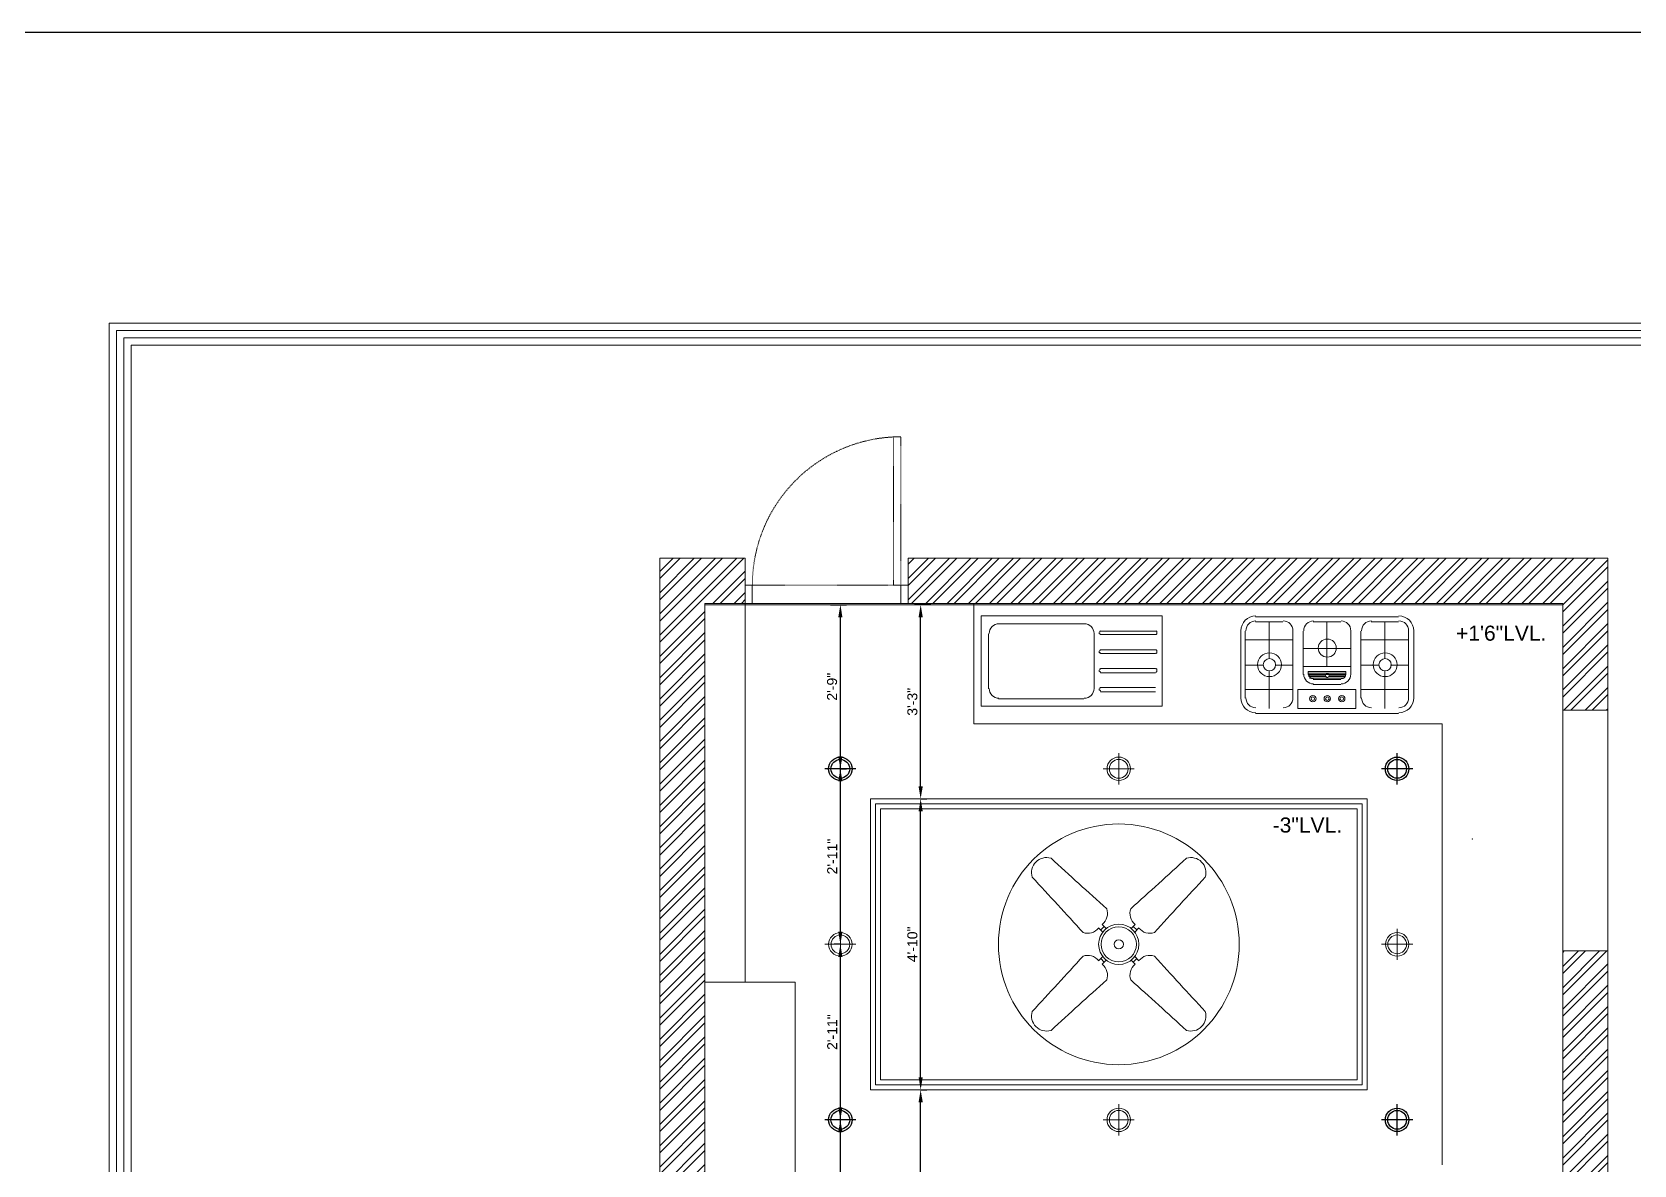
# Model space of a CAD drawing. Header units: inches. Extents: x 213 to 17763, y -4830 to 1802.
# Drawn here: x 12598.9 to 12918.3, y -3471.9 to -3246 of the extents above; entities that cross this region are included whole.
import ezdxf

# ---------------------------------------------------------------- set-up
doc = ezdxf.new("R2010")
doc.units = ezdxf.units.IN
doc.header["$MEASUREMENT"] = 0
for name, pattern in [('ACAD_ISO02W100', [15, 12, -3]), ('AUDIT_D_060311083008-3', [0]), ('DASHED2', [0.375, 0.25, -0.125]), ('HIDDEN', [0.375, 0.25, -0.125])]:
    doc.linetypes.add(name, pattern=pattern)
for name, color, linetype in [('.', 30, 'Continuous'), ('A-DOOR', 251, 'AUDIT_D_060311083008-3'), ('A-Door-Frame', 1, 'Continuous'), ('A-Door-Swing', 8, 'HIDDEN'), ('PDF2_0', 7, 'Continuous'), ('PDF3_Text', 1, 'Continuous')]:
    doc.layers.add(name, color=color, linetype=linetype)
for name, color, linetype, true_color in [('PDF2_MK. KITCHEN ESSENTAILS', 7, 'Continuous', 0x767676), ('PDF_Furniture', 7, 'Continuous', 0xdd8a6d), ('PDF_SANITARY', 7, 'Continuous', 0x7f7f7f)]:
    doc.layers.add(name, color=color, linetype=linetype, true_color=true_color)
doc.layers.add('ROD', color=7, linetype='Continuous', lineweight=9)
doc.styles.add('PDF Arial', font='arial.ttf')
doc.styles.get("Standard").update_dxf_attribs({"font": 'arial.ttf'})
doc.dimstyles.new('ISO-25', dxfattribs={"dimtxt": 4.5, "dimasz": 2.5, "dimexe": 1.25, "dimexo": 0.625, "dimtad": 1, "dimdec": 0, "dimlunit": 4, "dimtxsty": 'Standard', "dimcen": 2.5, "dimadec": 0, "dimazin": 0, "dimtfac": 1, "dimtdec": 0, "dimtmove": 0, "dimatfit": 3, "dimfxl": 1, "dimarcsym": 0})

# ---------------------------------------------------------------- blocks, each defined once
blk = doc.blocks.new('*U34')
at = {"layer": 'A-Door-Frame', "lineweight": 5}
for p, q in [((0, -100), (0, 0)), ((900, -100), (900, 0))]:
    blk.add_line(p, q, dxfattribs=at)
for points in [[(0, -100), (40, -100), (40, 0), (0, 0)], [(900, -100), (860, -100), (860, 0), (900, 0)]]:
    blk.add_lwpolyline(points, dxfattribs=at)
at = {"layer": 'A-Door-Swing', "linetype": 'DASHED2', "lineweight": 5}
blk.add_line((47.3, 0), (867.3, 0), dxfattribs=at)
blk.add_lwpolyline([(40, 0), (40, 820), (80, 820), (80, 0)], close=True, dxfattribs=at)
blk.add_arc((40, 0), 820, 360, 90, dxfattribs=at)
blk = doc.blocks.new('9iuygtfdx')
at = {"layer": 'PDF_SANITARY', "color": 254, "lineweight": 5}
for points in [[(8804.29, 1162.93), (8775.75, 1162.93)], [(8772.87, 1160.05), (8772.87, 1146.65)], [(8773.73, 1160.05), (8773.73, 1146.65)], [(8781.23, 1161.93), (8775.75, 1161.93)], [(8778.49, 1161.93), (8778.49, 1154.58)], [(8783.24, 1160.05), (8783.24, 1146.65)], [(8785.26, 1160.05), (8785.26, 1151.4)], [(8792.76, 1161.93), (8787.28, 1161.93)], [(8790.02, 1161.93), (8790.02, 1152.99)], [(8794.77, 1160.05), (8794.77, 1151.4)], [(8796.79, 1160.05), (8796.79, 1146.65)], [(8804.29, 1161.93), (8798.81, 1161.93)], [(8801.55, 1161.93), (8801.55, 1154.58)], [(8806.3, 1160.05), (8806.3, 1146.65)], [(8807.31, 1160.05), (8807.31, 1146.65)], [(8783.24, 1158.32), (8773.73, 1158.32)], [(8794.77, 1156.59), (8785.26, 1156.59)], [(8796.79, 1158.32), (8806.3, 1158.32)], [(8773.73, 1153.28), (8777.34, 1153.28)], [(8779.79, 1153.28), (8783.24, 1153.28)], [(8794.77, 1152.99), (8785.26, 1152.99)], [(8800.4, 1153.28), (8796.79, 1153.28)], [(8806.3, 1153.28), (8802.7, 1153.28)], [(8778.49, 1152.13), (8778.49, 1144.63)], [(8793.77, 1151.69), (8786.27, 1151.69)], [(8789.73, 1151.12), (8786.27, 1151.12)], [(8789.73, 1150.97), (8786.42, 1150.97)], [(8793.48, 1150.68), (8786.56, 1150.68)], [(8792.76, 1150.4), (8787.28, 1150.4)], [(8793.77, 1151.12), (8790.45, 1151.12)], [(8793.62, 1150.97), (8790.45, 1150.97)], [(8801.55, 1152.13), (8801.55, 1144.63)], [(8783.24, 1148.38), (8773.73, 1148.38)], [(8792.76, 1149.39), (8787.28, 1149.39)], [(8796.79, 1148.38), (8806.3, 1148.38)], [(8804.29, 1143.62), (8775.75, 1143.62)]]:
    blk.add_lwpolyline(points, dxfattribs=at)
for points in [[(8786.27, 1151.98), (8793.77, 1151.98), (8793.77, 1151.4), (8786.27, 1151.4)], [(8784.25, 1144.63), (8795.78, 1144.63), (8795.78, 1148.38), (8784.25, 1148.38)]]:
    blk.add_lwpolyline(points, close=True, dxfattribs=at)
for centre, radius in [((8790.09, 1156.67), 1.8), ((8778.56, 1153.35), 2.38), ((8778.56, 1153.35), 1.23), ((8801.62, 1153.35), 2.38), ((8801.62, 1153.35), 1.23), ((8790.09, 1151.19), 0.36), ((8787.21, 1146.58), 0.649), ((8787.21, 1146.58), 0.36), ((8790.09, 1146.58), 0.649), ((8790.09, 1146.58), 0.36), ((8792.97, 1146.58), 0.649), ((8792.97, 1146.58), 0.36)]:
    blk.add_circle(centre, radius, dxfattribs=at)
for centre, radius, start, end in [((8775.82, 1160.12), 2.95, 90, 180), ((8804.36, 1160.12), 2.95, 360, 90), ((8775.82, 1160.12), 1.95, 90, 180), ((8781.3, 1160.12), 1.95, 0, 90), ((8787.35, 1160.12), 1.95, 90, 180), ((8792.83, 1160.12), 1.95, 0, 90), ((8798.88, 1160.12), 1.95, 90, 180), ((8804.36, 1160.12), 1.95, 0, 90), ((8787.35, 1151.48), 1.95, 180, 270), ((8787.35, 1151.48), 0.937, 180, 270), ((8792.83, 1151.48), 0.937, 270, 360), ((8792.83, 1151.48), 1.95, 270, 360), ((8775.82, 1146.72), 2.95, 180, 270), ((8775.82, 1146.72), 1.95, 180, 270), ((8781.3, 1146.72), 1.95, 270, 360), ((8798.88, 1146.72), 1.95, 180, 270), ((8804.36, 1146.72), 2.95, 270, 0), ((8804.36, 1146.72), 1.95, 270, 360)]:
    blk.add_arc(centre, radius, start, end, dxfattribs=at)
blk = doc.blocks.new('34')
at = {"color": 152, "true_color": 0x2776bb}
for p, q in [((4475.6, 1798.91), (4475.6, 1805.12)), ((4478.71, 1802.02), (4472.5, 1802.02))]:
    blk.add_line(p, q, dxfattribs=at)
for radius in [2.34, 1.87]:
    blk.add_circle((4475.6, 1802.02), radius, dxfattribs=at)
blk = doc.blocks.new('4t')
at = {"color": 6, "lineweight": 0}
for p, q in [((4475.64, 1757), (4475.64, 1763.21)), ((4478.74, 1760.1), (4472.53, 1760.1))]:
    blk.add_line(p, q, dxfattribs=at)
for radius in [2.34, 1.87]:
    blk.add_circle((4475.64, 1760.1), radius, dxfattribs=at)
blk = doc.blocks.new('3')
at = {"color": 18, "lineweight": 5, "true_color": 0x000000}
for p, q in [((3389.2, -1076.4), (3365.8, -1052.9)), ((3397.8, -1044.8), (3377.7, -1064.9)), ((3386.6, -1033.2), (3409, -1056.5)), ((3571.3, -1033.2), (3549, -1056.5)), ((3560.1, -1044.8), (3580.2, -1064.9)), ((3568.7, -1076.4), (3592.1, -1052.9)), ((3389.2, -1214.6), (3365.8, -1238)), ((3397.8, -1246.1), (3377.7, -1226.1)), ((3386.6, -1257.8), (3409, -1234.5)), ((3571.3, -1257.8), (3549, -1234.5)), ((3560.1, -1246.1), (3580.2, -1226.1)), ((3568.7, -1214.6), (3592.1, -1238))]:
    blk.add_line(p, q, dxfattribs=at)
for radius in [113.2, 99.1, 26]:
    blk.add_circle((3479, -1145.5), radius, dxfattribs=at)
for centre, radius, start, end in [((3073.6, -742.7), 85, 73.05503, 197.30609), ((27552.9, 26002.3), 36179.8, 227.47452, 228.14348), ((-20595, 26002.3), 36179.8, 311.85652, 312.52548), ((3884.3, -742.7), 85, 342.69391, 106.94497), ((-23516.5, -25390.1), 36179.8, 42.21764, 42.8866), ((30474.4, -25390.1), 36179.8, 137.1134, 137.78236), ((3336.5, -971.6), 79.4, 309.11105, 19.49034), ((3621.4, -971.6), 79.4, 160.50966, 230.88895), ((3304.2, -1004.1), 79.4, 250.87078, 321.25007), ((3653.8, -1004.1), 79.4, 218.74993, 289.12922), ((-23516.5, 23099.1), 36179.8, 317.1134, 317.78236), ((3304.2, -1286.8), 79.4, 38.74993, 109.12922), ((3336.5, -1319.4), 79.4, 340.50966, 50.88895), ((3621.4, -1319.4), 79.4, 129.11105, 199.49034), ((3653.8, -1286.8), 79.4, 70.87078, 141.25007), ((30474.4, 23099.1), 36179.8, 222.21764, 222.8866), ((27552.9, -28293.2), 36179.8, 131.85652, 132.52548), ((-20595, -28293.2), 36179.8, 47.47452, 48.14348), ((3073.6, -1548.3), 85, 162.69391, 286.94497), ((3884.3, -1548.3), 85, 253.05503, 17.30609)]:
    blk.add_arc(centre, radius, start, end, dxfattribs=at)
blk = doc.blocks.new('*D1125')
at = {"color": 0, "linetype": 'ACAD_ISO02W100', "lineweight": -2, "transparency": 16777216}
for p, q in [((12760.09, -3462.93), (12758.84, -3462.93)), ((12760.09, -3491.93), (12761.34, -3491.93))]:
    blk.add_line(p, q, dxfattribs=at)
at = {"color": 0, "linetype": 'AUDIT_D_060311083008-3', "lineweight": -2, "transparency": 16777216}
blk.add_line((12760.09, -3489.43), (12760.09, -3465.43), dxfattribs=at)
at = {"color": 0, "transparency": 16777216}
for points in [[(12759.67, -3465.43), (12760.5, -3465.43), (12760.09, -3462.93)], [(12759.67, -3489.43), (12760.5, -3489.43), (12760.09, -3491.93)]]:
    blk.add_solid(points, dxfattribs=at)
at = {"layer": 'Defpoints', "color": 0, "transparency": 16777216}
for p in [(12760.09, -3462.93), (12760.09, -3462.93), (12760.09, -3491.93)]:
    blk.add_point(p, dxfattribs=at)
at = {"color": 0, "lineweight": 5, "transparency": 16777216, "insert": (12758.44, -3477.43), "char_height": 2, "attachment_point": 5, "rotation": 90}
blk.add_mtext('2\'-5"', dxfattribs=at)
blk = doc.blocks.new('*D1126')
at = {"color": 0, "linetype": 'ACAD_ISO02W100', "lineweight": -2, "transparency": 16777216}
for p, q in [((12760.09, -3427.93), (12758.84, -3427.93)), ((12760.09, -3462.93), (12758.84, -3462.93))]:
    blk.add_line(p, q, dxfattribs=at)
at = {"color": 0, "linetype": 'AUDIT_D_060311083008-3', "lineweight": -2, "transparency": 16777216}
blk.add_line((12760.09, -3460.43), (12760.09, -3430.43), dxfattribs=at)
at = {"color": 0, "transparency": 16777216}
for points in [[(12759.67, -3430.43), (12760.5, -3430.43), (12760.09, -3427.93)], [(12759.67, -3460.43), (12760.5, -3460.43), (12760.09, -3462.93)]]:
    blk.add_solid(points, dxfattribs=at)
at = {"layer": 'Defpoints', "color": 0, "transparency": 16777216}
for p in [(12760.09, -3427.93), (12760.09, -3427.93), (12760.09, -3462.93)]:
    blk.add_point(p, dxfattribs=at)
at = {"color": 0, "lineweight": 5, "transparency": 16777216, "insert": (12758.46, -3445.43), "char_height": 2, "attachment_point": 5, "rotation": 90}
blk.add_mtext('2\'-11"', dxfattribs=at)
blk = doc.blocks.new('*D1127')
at = {"color": 0, "linetype": 'ACAD_ISO02W100', "lineweight": -2, "transparency": 16777216}
for p, q in [((12760.09, -3392.93), (12761.34, -3392.93)), ((12760.09, -3427.93), (12758.84, -3427.93))]:
    blk.add_line(p, q, dxfattribs=at)
at = {"color": 0, "linetype": 'AUDIT_D_060311083008-3', "lineweight": -2, "transparency": 16777216}
blk.add_line((12760.09, -3425.43), (12760.09, -3395.43), dxfattribs=at)
at = {"color": 0, "transparency": 16777216}
for points in [[(12759.67, -3395.43), (12760.5, -3395.43), (12760.09, -3392.93)], [(12759.67, -3425.43), (12760.5, -3425.43), (12760.09, -3427.93)]]:
    blk.add_solid(points, dxfattribs=at)
at = {"layer": 'Defpoints', "color": 0, "transparency": 16777216}
for p in [(12760.09, -3392.93), (12760.09, -3392.93), (12760.09, -3427.93)]:
    blk.add_point(p, dxfattribs=at)
at = {"color": 0, "lineweight": 5, "transparency": 16777216, "insert": (12758.46, -3410.43), "char_height": 2, "attachment_point": 5, "rotation": 90}
blk.add_mtext('2\'-11"', dxfattribs=at)
blk = doc.blocks.new('*D1128')
at = {"color": 0, "linetype": 'ACAD_ISO02W100', "lineweight": -2, "transparency": 16777216}
for p, q in [((12758.09, -3360.2), (12761.34, -3360.2)), ((12760.09, -3392.93), (12761.34, -3392.93))]:
    blk.add_line(p, q, dxfattribs=at)
at = {"color": 0, "linetype": 'AUDIT_D_060311083008-3', "lineweight": -2, "transparency": 16777216}
blk.add_line((12760.09, -3390.43), (12760.09, -3362.7), dxfattribs=at)
at = {"color": 0, "transparency": 16777216}
for points in [[(12759.67, -3362.7), (12760.5, -3362.7), (12760.09, -3360.2)], [(12759.67, -3390.43), (12760.5, -3390.43), (12760.09, -3392.93)]]:
    blk.add_solid(points, dxfattribs=at)
at = {"layer": 'Defpoints', "color": 0, "transparency": 16777216}
for p in [(12750.09, -3360.2), (12760.09, -3360.2), (12760.09, -3392.93)]:
    blk.add_point(p, dxfattribs=at)
at = {"color": 0, "lineweight": 5, "transparency": 16777216, "insert": (12758.44, -3376.56), "char_height": 2, "attachment_point": 5, "rotation": 90}
blk.add_mtext('2\'-9"', dxfattribs=at)
blk = doc.blocks.new('*D1114')
at = {"color": 0, "linetype": 'ACAD_ISO02W100', "lineweight": -2, "transparency": 16777216}
for p, q in [((12776.09, -3456.93), (12777.34, -3456.93)), ((12776.09, -3497.93), (12777.34, -3497.93))]:
    blk.add_line(p, q, dxfattribs=at)
at = {"color": 0, "linetype": 'AUDIT_D_060311083008-3', "lineweight": -2, "transparency": 16777216}
blk.add_line((12776.09, -3495.43), (12776.09, -3459.43), dxfattribs=at)
at = {"color": 0, "transparency": 16777216}
for points in [[(12775.68, -3459.43), (12776.51, -3459.43), (12776.09, -3456.93)], [(12775.68, -3495.43), (12776.51, -3495.43), (12776.09, -3497.93)]]:
    blk.add_solid(points, dxfattribs=at)
at = {"layer": 'Defpoints', "color": 0, "transparency": 16777216}
for p in [(12776.09, -3456.93), (12776.09, -3456.93), (12776.09, -3497.93)]:
    blk.add_point(p, dxfattribs=at)
at = {"color": 0, "lineweight": 5, "transparency": 16777216, "insert": (12774.45, -3477.43), "char_height": 2, "attachment_point": 5, "rotation": 90}
blk.add_mtext('3\'-5"', dxfattribs=at)
blk = doc.blocks.new('*D1115')
at = {"color": 0, "linetype": 'ACAD_ISO02W100', "lineweight": -2, "transparency": 16777216}
for p, q in [((12776.09, -3398.93), (12777.34, -3398.93)), ((12776.09, -3456.93), (12777.34, -3456.93))]:
    blk.add_line(p, q, dxfattribs=at)
at = {"color": 0, "linetype": 'AUDIT_D_060311083008-3', "lineweight": -2, "transparency": 16777216}
blk.add_line((12776.09, -3454.43), (12776.09, -3401.43), dxfattribs=at)
at = {"color": 0, "transparency": 16777216}
for points in [[(12775.68, -3401.43), (12776.51, -3401.43), (12776.09, -3398.93)], [(12775.68, -3454.43), (12776.51, -3454.43), (12776.09, -3456.93)]]:
    blk.add_solid(points, dxfattribs=at)
at = {"layer": 'Defpoints', "color": 0, "transparency": 16777216}
for p in [(12776.09, -3398.93), (12776.09, -3398.93), (12776.09, -3456.93)]:
    blk.add_point(p, dxfattribs=at)
at = {"color": 0, "lineweight": 5, "transparency": 16777216, "insert": (12774.45, -3427.93), "char_height": 2, "attachment_point": 5, "rotation": 90}
blk.add_mtext('4\'-10"', dxfattribs=at)
blk = doc.blocks.new('*D1130')
at = {"color": 0, "linetype": 'ACAD_ISO02W100', "lineweight": -2, "transparency": 16777216}
for p, q in [((12778.09, -3360.2), (12774.84, -3360.2)), ((12776.09, -3398.93), (12777.34, -3398.93))]:
    blk.add_line(p, q, dxfattribs=at)
at = {"color": 0, "linetype": 'AUDIT_D_060311083008-3', "lineweight": -2, "transparency": 16777216}
blk.add_line((12776.09, -3396.43), (12776.09, -3362.7), dxfattribs=at)
at = {"color": 0, "transparency": 16777216}
for points in [[(12775.68, -3362.7), (12776.51, -3362.7), (12776.09, -3360.2)], [(12775.68, -3396.43), (12776.51, -3396.43), (12776.09, -3398.93)]]:
    blk.add_solid(points, dxfattribs=at)
at = {"layer": 'Defpoints', "color": 0, "transparency": 16777216}
for p in [(12776.09, -3360.2), (12786.09, -3360.2), (12776.09, -3398.93)]:
    blk.add_point(p, dxfattribs=at)
at = {"color": 0, "lineweight": 5, "transparency": 16777216, "insert": (12774.45, -3379.56), "char_height": 2, "attachment_point": 5, "rotation": 90}
blk.add_mtext('3\'-3"', dxfattribs=at)

msp = doc.modelspace()

# ---------------------------------------------------------------- hatches: boundary and pattern name
at = {"layer": '.', "lineweight": 5}
h = msp.add_hatch(dxfattribs=at)
h.set_pattern_fill('ANSI32', color=1, scale=8)
h.set_pattern_definition([(45, (4059.6324, -4525.5155), (-2.1213203, 2.1213203), []), (45, (4061.0466, -4525.5155), (-2.1213203, 2.1213203), [])])
h.paths.add_polyline_path([(12913.09, -3350.93), (12786.72, -3350.93), (12773.59, -3350.93), (12773.59, -3359.93), (12904.09, -3359.93), (12904.09, -3381.24), (12913.09, -3381.24)])
h.paths.add_polyline_path([(12913.09, -3429.24), (12904.09, -3429.24), (12904.09, -3530.93), (12904.09, -3576.93), (12887.59, -3576.93), (12733.09, -3576.93), (12724.09, -3576.93), (12724.09, -3585.93), (12913.09, -3585.93)])
h.paths.add_polyline_path([(12733.09, -3359.93), (12741.09, -3359.93), (12741.09, -3356.32), (12741.09, -3350.93), (12724.09, -3350.93), (12724.09, -3534.88), (12728.76, -3534.88), (12733.09, -3534.93)])

# ---------------------------------------------------------------- linework, layer by layer
msp.add_line((10883.5, -3246), (15562, -3246))
at = {"lineweight": 5}
msp.add_line((12741.09, -3359.93), (12773.59, -3359.93), dxfattribs=at)
for points in [[(12733.09, -3360.2), (12904.09, -3360.2), (12904.09, -3473.93), (12733.09, -3473.93)], [(12865.09, -3398.93), (12766.09, -3398.93), (12766.09, -3456.93), (12865.09, -3456.93)]]:
    msp.add_lwpolyline(points, close=True, dxfattribs=at)
at = {"color": 2, "lineweight": 5, "true_color": 0xf1eb1f}
for points in [[(12864.09, -3399.93), (12767.09, -3399.93), (12767.09, -3455.93), (12864.09, -3455.93)], [(12863.09, -3400.93), (12768.09, -3400.93), (12768.09, -3454.93), (12863.09, -3454.93)]]:
    msp.add_lwpolyline(points, close=True, dxfattribs=at)
at = {"color": 250, "lineweight": 5}
msp.add_circle((12815.59, -3427.93), 24, dxfattribs=at)
at = {"lineweight": 5}
msp.add_point((12886.05, -3406.95), dxfattribs=at)
at = {"layer": 'PDF2_0', "lineweight": 5}
msp.add_lwpolyline([(13008.81, -3645.93), (12614.33, -3645.93), (12614.33, -3304.07), (13096.47, -3304.07), (13096.47, -3558.27, -0.414214)], format="xyb", close=True, dxfattribs=at)
for points in [[(13008.81, -3644.48), (12615.78, -3644.48), (12615.78, -3305.51), (13095.02, -3305.51), (13095.02, -3558.27, -0.414214), (13008.81, -3644.48)], [(13008.81, -3643.02), (12617.24, -3643.02), (12617.24, -3306.98), (13093.56, -3306.98), (13093.56, -3558.27, -0.414214), (13008.81, -3643.02)]]:
    msp.add_lwpolyline(points, format="xyb", dxfattribs=at)
msp.add_lwpolyline([(12618.7, -3308.44), (13011.59, -3308.44), (13011.59, -3632.36), (12618.7, -3632.36)], close=True, dxfattribs=at)
at = {"layer": 'PDF2_MK. KITCHEN ESSENTAILS', "lineweight": 5}
msp.add_lwpolyline([(12618.7, -3632.36), (13011.59, -3632.36), (13011.59, -3308.44), (12618.7, -3308.44)], close=True, dxfattribs=at)
at = {"layer": 'PDF_Furniture', "color": 254, "lineweight": 5}
for points in [[(12788.18, -3379), (12788.18, -3380.44), (12788.18, -3362.42), (12824.21, -3362.42), (12824.21, -3380.44), (12823.2, -3380.44)], [(12789.62, -3366.03), (12789.62, -3376.98)], [(12808.64, -3364.01), (12791.63, -3364.01)], [(12810.66, -3376.98), (12810.66, -3366.03)], [(12811.67, -3366.03), (12811.67, -3365.74)], [(12822.91, -3365.45), (12811.96, -3365.45)], [(12823.2, -3366.03), (12823.2, -3365.74)], [(12822.91, -3366.17), (12811.96, -3366.17)], [(12822.91, -3369.2), (12811.96, -3369.2)], [(12811.67, -3369.77), (12811.67, -3369.48)], [(12822.91, -3369.92), (12811.96, -3369.92)], [(12823.2, -3369.77), (12823.2, -3369.48)], [(12811.67, -3373.52), (12811.67, -3373.23)], [(12822.91, -3372.94), (12811.96, -3372.94)], [(12822.91, -3373.81), (12811.96, -3373.81)], [(12823.2, -3373.52), (12823.2, -3373.23)], [(12811.67, -3377.27), (12811.67, -3376.98)], [(12822.91, -3376.69), (12811.96, -3376.69)], [(12822.91, -3377.55), (12811.96, -3377.55)], [(12824.21, -3380.44), (12788.18, -3380.44)], [(12808.64, -3379), (12791.63, -3379)]]:
    msp.add_lwpolyline(points, dxfattribs=at)
for centre, radius, start, end in [((12791.71, -3365.95), 1.95, 90, 180), ((12808.71, -3365.95), 1.95, 0, 90), ((12812.03, -3365.66), 0.216, 89.9999, 180.0001), ((12812.03, -3365.95), 0.216, 179.9999, 270.0001), ((12822.98, -3365.66), 0.216, 359.9999, 90.0001), ((12822.98, -3365.95), 0.216, 269.9999, 0.0001), ((12812.03, -3369.41), 0.216, 89.9999, 180.0001), ((12822.98, -3369.41), 0.216, 359.9999, 90.0001), ((12812.03, -3369.7), 0.216, 179.9999, 270.0001), ((12822.98, -3369.7), 0.216, 269.9999, 0.0001), ((12812.03, -3373.16), 0.216, 89.9999, 180.0001), ((12812.03, -3373.45), 0.216, 179.9999, 270.0001), ((12822.98, -3373.16), 0.216, 359.9999, 90.0001), ((12822.98, -3373.45), 0.216, 269.9999, 0.0001), ((12791.71, -3376.91), 1.95, 180, 270), ((12808.71, -3376.91), 1.95, 270, 360), ((12812.03, -3376.91), 0.216, 89.9999, 180.0001), ((12812.03, -3377.19), 0.216, 179.9999, 270.0001)]:
    msp.add_arc(centre, radius, start, end, dxfattribs=at)
at = {"layer": 'ROD', "lineweight": 5}
for p, q in [((12741.09, -3350.93), (12724.09, -3350.93)), ((12724.09, -3350.93), (12724.09, -3534.93)), ((12913.09, -3350.93), (12786.72, -3350.93)), ((12913.09, -3585.93), (12913.09, -3350.93)), ((12733.09, -3359.93), (12741.09, -3359.93)), ((12733.09, -3534.93), (12733.09, -3359.93)), ((12733.09, -3359.93), (12741.09, -3359.93)), ((12773.59, -3359.93), (12904.09, -3359.93)), ((12904.09, -3359.93), (12904.09, -3530.93))]:
    msp.add_line(p, q, dxfattribs=at)
at = {"layer": 'ROD', "color": 254, "lineweight": 5}
for p, q in [((12786.72, -3359.93), (12786.72, -3383.93)), ((12786.72, -3383.93), (12880.09, -3383.93)), ((12880.09, -3383.93), (12880.09, -3471.93))]:
    msp.add_line(p, q, dxfattribs=at)
at = {"layer": 'ROD', "lineweight": 5}
for points in [[(12741.09, -3359.93), (12741.09, -3350.93)], [(12773.59, -3350.93), (12773.59, -3359.93)], [(12773.59, -3350.93), (12793.22, -3350.93)], [(12786.72, -3350.93), (12793.22, -3350.93)]]:
    msp.add_lwpolyline(points, dxfattribs=at)
at = {"layer": 'ROD', "color": 254, "lineweight": 5}
for points in [[(12741.09, -3359.93), (12733.09, -3359.93), (12733.09, -3435.47), (12741.09, -3435.47)], [(12751.09, -3473.97), (12733.09, -3473.97), (12733.09, -3435.47), (12751.09, -3435.47)]]:
    msp.add_lwpolyline(points, close=True, dxfattribs=at)
at = {"layer": 'ROD', "color": 5, "lineweight": 5}
msp.add_lwpolyline([(12913.09, -3381.24), (12904.09, -3381.24), (12904.09, -3429.24), (12913.09, -3429.24)], close=True, dxfattribs=at)

# ---------------------------------------------------------------- block references
at = {"color": 254, "lineweight": 5}
msp.add_blockref('9iuygtfdx', (4067.07, -4525.52), dxfattribs=at)
at = {"lineweight": 5}
for name, p in [('34', (8284.48, -5194.95)), ('4t', (8339.95, -5153.03)), ('34', (8395.48, -5194.95)), ('4t', (8284.45, -5188.03)), ('4t', (8395.45, -5188.03)), ('34', (8284.48, -5264.95)), ('4t', (8339.95, -5223.03)), ('34', (8395.48, -5264.95))]:
    msp.add_blockref(name, p, dxfattribs=at)
at = {"lineweight": 5, "xscale": 0.03546819263372884, "yscale": 0.03546819263372884, "zscale": 0.03546819263372884}
msp.add_blockref('3', (12692.19, -3387.3), dxfattribs=at)
at = {"layer": 'A-DOOR', "lineweight": 5, "xscale": -0.03611111111109516, "yscale": 0.03611111111109516, "zscale": 0.03611111111109516}
msp.add_blockref('*U34', (12773.59, -3356.32), dxfattribs=at)

# ---------------------------------------------------------------- texts
at = {"layer": 'PDF3_Text', "lineweight": 5, "char_height": 3, "attachment_point": 9, "style": 'PDF Arial'}
for s, insert in [('+1\'6"LVL.', (12900.84, -3367.42)), ('-3"LVL.', (12860.11, -3405.68))]:
    msp.add_mtext_dynamic_manual_height_columns(s, width=36.0927, gutter_width=949.34, heights=[2.27], dxfattribs=dict(at, insert=insert))

# ---------------------------------------------------------------- dimensions: what is measured, and where the dimension line sits
at = {"lineweight": 5}
for base, p1, p2, picture, middle in [((12760.09, -3360.2), (12760.09, -3392.93), (12750.09, -3360.2), '*D1128', (12758.44, -3376.56)), ((12776.09, -3360.2), (12776.09, -3398.93), (12786.09, -3360.2), '*D1130', (12774.45, -3379.56)), ((12760.09, -3392.93), (12760.09, -3427.93), (12760.09, -3392.93), '*D1127', (12758.46, -3410.43)), ((12776.09, -3398.93), (12776.09, -3456.93), (12776.09, -3398.93), '*D1115', (12774.45, -3427.93)), ((12760.09, -3427.93), (12760.09, -3462.93), (12760.09, -3427.93), '*D1126', (12758.46, -3445.43)), ((12776.09, -3456.93), (12776.09, -3497.93), (12776.09, -3456.93), '*D1114', (12774.45, -3477.43)), ((12760.09, -3462.93), (12760.09, -3491.93), (12760.09, -3462.93), '*D1125', (12758.44, -3477.43))]:
    dim = msp.add_linear_dim(base=base, p1=p1, p2=p2, angle=90, dimstyle='ISO-25', override={"dimtxt": 2, "dimtmove": 1, "dimfxl": 2, "dimfxlon": 1, "dimarcsym": 2}, dxfattribs=at)
    dim.commit()
    dim.dimension.update_dxf_attribs({"geometry": picture, "text_midpoint": middle})

doc.saveas('drawing.dxf')
